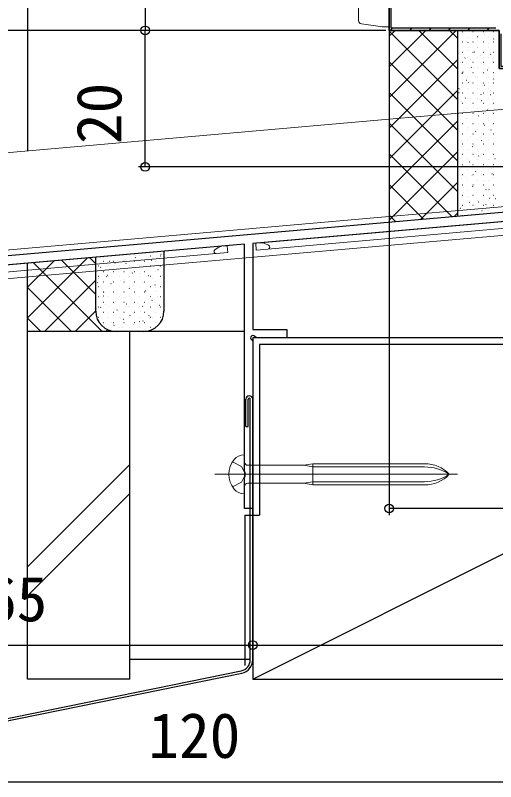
# Model space of a CAD drawing. Units: millimetres, scale not verified. Extents: x -525 to 525, y -783 to 779.
# Drawn here: x 107.8 to 178.2, y 218.2 to 330.4 of the extents above; entities that cross this region are included whole.
import ezdxf
from ezdxf.enums import TextEntityAlignment as Align

# ---------------------------------------------------------------- set-up
doc = ezdxf.new("R2010")
doc.units = ezdxf.units.MM
doc.header["$LTSCALE"] = 4
for name, color, linetype in [('0-2_YKK_11', 7, 'Continuous'), ('0-7_YKK_D', 6, 'Continuous'), ('0-9_YSS_K', 3, 'Continuous'), ('0-A_YSS_KE', 3, 'Continuous')]:
    doc.layers.add(name, color=color, linetype=linetype)
doc.layers.add('0-5_YKK_13', color=4, linetype='Continuous', lineweight=18)
doc.styles.add('ＭＳ ゴシック', font='')
doc.styles.get('ＭＳ ゴシック').set_extended_font_data('MS Gothic')

msp = doc.modelspace()

# ---------------------------------------------------------------- linework, layer by layer
at = {"layer": '0-2_YKK_11'}
for p, q in [((162.843, 328.28), (163.083, 328.52)), ((165.611, 328.22), (165.911, 328.52)), ((168.44, 328.22), (168.74, 328.52)), ((171.268, 328.22), (171.568, 328.52)), ((174.096, 328.22), (174.396, 328.52)), ((176.925, 328.22), (177.225, 328.52))]:
    msp.add_line(p, q, dxfattribs=at)
for points in [[(240.082, 328.22), (180.782, 328.22), (180.782, 324.72), (183.282, 324.72), (183.282, 322.62), (178.682, 322.62), (178.682, 328.22), (162.582, 328.22), (162.582, 376.02)], [(162.582, 376.02), (162.582, 328.22), (178.682, 328.22), (178.682, 322.62), (182.782, 322.62), (183.24, 322.92), (178.982, 322.92), (178.982, 327.72)], [(178.182, 328.52), (162.882, 328.52), (162.882, 376.02)], [(79.407, 292.88), (196.382, 303.113), (196.382, 307.762), (196.502, 307.945), (196.502, 308.495), (196.382, 308.678), (196.382, 313.22), (197.582, 313.22), (197.582, 283.22), (195.582, 283.22), (195.582, 284.42), (196.382, 284.42), (196.382, 301.708), (142.582, 297.001), (142.582, 284.42), (147.582, 284.42), (147.582, 283.22), (143.182, 283.22), (142.732, 283.48)], [(142.432, 282.96), (142.582, 282.7), (142.582, 258.22), (141.382, 258.22), (141.382, 262.762), (141.502, 262.945), (141.502, 263.495), (141.382, 263.678), (141.382, 296.896), (79.512, 291.483)]]:
    msp.add_lwpolyline(points, dxfattribs=at)
msp.add_arc((142.582, 283.22), 0.3, 60.00003, 240.00005, dxfattribs=at)
at = {"layer": '0-5_YKK_13'}
for p, q in [((162.582, 330.22), (162.582, 343.22)), ((158.082, 329.656), (158.082, 338.443)), ((162.582, 330.22), (162.582, 328.72)), ((161.262, 328.781), (158.513, 329.16)), ((161.552, 328.741), (161.262, 328.781)), ((162.582, 328.72), (161.612, 328.737)), ((181.382, 316.858), (162.582, 315.214)), ((162.582, 315.214), (85.608, 308.479)), ((181.382, 302.604), (162.582, 300.959)), ((162.582, 300.959), (86.845, 294.333)), ((193.63, 301.467), (143.84, 297.111)), ((193.717, 300.471), (144.804, 296.192)), ((193.804, 299.475), (87.211, 290.149)), ((138.023, 296.602), (87.854, 292.213)), ((137.536, 296.425), (137.035, 296.074)), ((138.839, 296.674), (138.023, 296.602)), ((138.839, 296.674), (138.926, 295.678)), ((143.84, 297.111), (143.023, 297.04)), ((143.11, 296.044), (143.023, 297.04)), ((144.905, 296.763), (144.35, 297.021)), ((137.233, 295.529), (88.818, 291.294)), ((137.233, 295.529), (138.926, 295.678)), ((143.11, 296.044), (144.804, 296.192)), ((141.382, 266.07), (141.321, 266.07)), ((141.382, 266.07), (141.382, 260.37)), ((141.882, 264.537), (150.082, 264.537)), ((150.082, 264.537), (151.382, 264.77)), ((150.082, 264.537), (151.382, 264.305)), ((151.382, 264.77), (167.763, 264.77)), ((151.382, 264.77), (151.382, 261.67)), ((151.382, 264.305), (167.763, 264.305)), ((137.043, 263.22), (172.598, 263.22)), ((141.882, 261.902), (150.082, 261.902)), ((150.082, 261.902), (151.382, 262.135)), ((150.082, 261.902), (151.382, 261.67)), ((151.382, 262.135), (167.763, 262.135)), ((151.382, 261.67), (167.763, 261.67)), ((141.321, 260.37), (141.382, 260.37))]:
    msp.add_line(p, q, dxfattribs=at)
for points in [[(139.629, 265.07), (140.927, 264.365), (141.536, 263.22)], [(139.629, 261.37), (140.927, 262.075), (141.536, 263.22)]]:
    msp.add_lwpolyline(points, dxfattribs=at)
for centre, radius, start, end in [((158.582, 329.656), 0.5, 180, 262.15041), ((161.62, 329.237), 0.5, 262.15041, 269), ((138.11, 295.606), 1, 95, 125), ((143.927, 296.115), 1, 65, 95), ((144.778, 296.491), 0.3, 275, 65), ((137.207, 295.828), 0.3, 125, 275), ((141.321, 264.17), 1.9, 90, 140.70352), ((142.482, 263.22), 3.4, 140.70352, 219.29648), ((141.882, 265.037), 0.5, 180, 270), ((167.763, 259.77), 5, 43.63011, 90), ((167.763, 257.727), 6.578, 56.62226, 90), ((167.763, 266.67), 5, 270, 316.36989), ((167.763, 268.713), 6.578, 270, 303.37774), ((141.882, 261.402), 0.5, 90, 180), ((141.321, 262.27), 1.9, 219.29648, 270)]:
    msp.add_arc(centre, radius, start, end, dxfattribs=at)
at = {"layer": '0-7_YKK_D'}
for p, q in [((126.832, 377.22), (126.832, 328.22)), ((162.082, 328.22), (54.582, 328.22)), ((162.082, 328.22), (125.832, 328.22)), ((162.082, 328.22), (125.832, 328.22)), ((126.832, 308.22), (126.832, 328.22)), ((162.582, 327.72), (162.582, 257.22)), ((239.582, 308.22), (125.832, 308.22)), ((142.582, 267.52), (142.582, 237.22)), ((142.582, 267.52), (142.582, 237.22)), ((242.582, 258.22), (162.582, 258.22)), ((77.582, 238.22), (142.582, 238.22)), ((142.582, 238.22), (242.582, 238.22)), ((77.582, 218.22), (197.582, 218.22))]:
    msp.add_line(p, q, dxfattribs=at)
for centre in [(126.832, 328.22), (126.832, 328.22), (126.832, 308.22), (162.582, 258.22), (142.582, 238.22), (142.582, 238.22)]:
    msp.add_circle(centre, 0.637, dxfattribs=at)
at = {"layer": '0-9_YSS_K'}
for p, q in [((109.582, 503.22), (109.582, 310.577)), ((162.582, 328.72), (162.582, 300.156)), ((162.582, 327.367), (163.434, 328.22)), ((162.582, 322.877), (167.924, 328.22)), ((162.582, 318.387), (172.415, 328.22)), ((172.582, 318.091), (162.582, 328.091)), ((172.582, 322.581), (166.943, 328.22)), ((172.582, 327.071), (171.433, 328.22)), ((172.582, 328.22), (172.582, 301.031)), ((172.582, 328.22), (172.582, 301.031)), ((173.326, 328.033), (173.351, 328.033)), ((173.352, 327.836), (173.357, 327.837)), ((174.846, 328.033), (174.871, 328.033)), ((176.366, 328.033), (176.391, 328.033)), ((177.886, 328.033), (177.911, 328.033)), ((178.167, 328.12), (178.171, 328.122)), ((173.326, 326.538), (173.351, 326.538)), ((173.84, 326.588), (173.845, 326.59)), ((174.038, 327.225), (174.063, 327.225)), ((174.846, 326.538), (174.871, 326.538)), ((175.235, 327.082), (175.24, 327.084)), ((175.465, 327.304), (175.507, 327.332)), ((175.558, 327.225), (175.583, 327.225)), ((176.366, 326.538), (176.391, 326.538)), ((176.607, 327.568), (176.611, 327.569)), ((177.078, 327.225), (177.103, 327.225)), ((177.867, 326.935), (177.908, 326.962)), ((177.886, 326.538), (177.911, 326.538)), ((174.038, 325.73), (174.063, 325.73)), ((174.121, 326.414), (174.162, 326.442)), ((175.534, 325.767), (175.539, 325.769)), ((175.558, 325.73), (175.583, 325.73)), ((177.078, 325.73), (177.103, 325.73)), ((177.095, 326.32), (177.099, 326.322)), ((172.768, 324.788), (172.773, 324.789)), ((173.326, 325.043), (173.351, 325.043)), ((174.163, 325.282), (174.168, 325.283)), ((174.846, 325.043), (174.871, 325.043)), ((175.023, 325.053), (175.065, 325.08)), ((176.022, 324.52), (176.027, 324.521)), ((176.366, 325.043), (176.391, 325.043)), ((177.418, 325.014), (177.422, 325.015)), ((177.424, 324.683), (177.466, 324.711)), ((177.886, 325.043), (177.911, 325.043)), ((162.582, 313.897), (172.582, 323.897)), ((172.582, 313.601), (162.582, 323.601)), ((173.091, 323.482), (173.096, 323.483)), ((173.326, 323.548), (173.351, 323.548)), ((173.678, 324.163), (173.72, 324.19)), ((174.038, 324.235), (174.063, 324.235)), ((174.462, 323.967), (174.467, 323.969)), ((174.846, 323.548), (174.871, 323.548)), ((175.558, 324.235), (175.583, 324.235)), ((176.345, 323.214), (176.35, 323.215)), ((176.366, 323.548), (176.391, 323.548)), ((177.078, 324.235), (177.103, 324.235)), ((177.717, 323.699), (177.722, 323.701)), ((177.886, 323.548), (177.911, 323.548)), ((173.326, 322.053), (173.351, 322.053)), ((173.39, 322.167), (173.395, 322.169)), ((174.038, 322.74), (174.063, 322.74)), ((174.581, 322.801), (174.622, 322.829)), ((174.846, 322.053), (174.871, 322.053)), ((174.95, 322.72), (174.955, 322.721)), ((175.558, 322.74), (175.583, 322.74)), ((176.366, 322.053), (176.391, 322.053)), ((176.982, 322.432), (177.024, 322.459)), ((177.078, 322.74), (177.103, 322.74)), ((177.886, 322.053), (177.911, 322.053)), ((173.236, 321.911), (173.278, 321.939)), ((173.878, 320.92), (173.883, 320.921)), ((174.038, 321.245), (174.063, 321.245)), ((175.273, 321.414), (175.278, 321.415)), ((175.558, 321.245), (175.583, 321.245)), ((176.645, 321.899), (176.65, 321.901)), ((177.078, 321.245), (177.103, 321.245)), ((177.885, 321.07), (177.926, 321.098)), ((173.326, 320.558), (173.351, 320.558)), ((174.139, 320.55), (174.18, 320.577)), ((174.846, 320.558), (174.871, 320.558)), ((175.573, 320.099), (175.578, 320.101)), ((176.366, 320.558), (176.391, 320.558)), ((176.54, 320.18), (176.582, 320.208)), ((177.133, 320.652), (177.138, 320.653)), ((177.886, 320.558), (177.911, 320.558)), ((162.582, 309.407), (172.582, 319.407)), ((172.582, 309.111), (162.582, 319.111)), ((172.794, 319.66), (172.836, 319.687)), ((172.806, 319.119), (172.811, 319.121)), ((173.326, 319.063), (173.351, 319.063)), ((174.038, 319.75), (174.063, 319.75)), ((174.201, 319.613), (174.206, 319.615)), ((174.846, 319.063), (174.871, 319.063)), ((175.558, 319.75), (175.583, 319.75)), ((176.061, 318.851), (176.066, 318.853)), ((176.366, 319.063), (176.391, 319.063)), ((177.078, 319.75), (177.103, 319.75)), ((177.442, 318.818), (177.484, 318.846)), ((177.456, 319.345), (177.461, 319.347)), ((177.886, 319.063), (177.911, 319.063)), ((173.129, 317.813), (173.134, 317.815)), ((173.326, 317.568), (173.351, 317.568)), ((173.696, 318.298), (173.738, 318.326)), ((174.038, 318.255), (174.063, 318.255)), ((174.501, 318.299), (174.505, 318.301)), ((174.846, 317.568), (174.871, 317.568)), ((175.558, 318.255), (175.583, 318.255)), ((176.098, 317.928), (176.139, 317.956)), ((176.366, 317.568), (176.391, 317.568)), ((176.384, 317.545), (176.389, 317.547)), ((177.078, 318.255), (177.103, 318.255)), ((177.755, 318.031), (177.76, 318.033)), ((177.886, 317.568), (177.911, 317.568)), ((173.429, 316.499), (173.433, 316.501)), ((174.038, 316.76), (174.063, 316.76)), ((174.989, 317.051), (174.993, 317.053)), ((175.558, 316.76), (175.583, 316.76)), ((177, 316.567), (177.042, 316.594)), ((177.078, 316.76), (177.103, 316.76)), ((173.254, 316.046), (173.296, 316.074)), ((173.326, 316.073), (173.351, 316.073)), ((174.846, 316.073), (174.871, 316.073)), ((175.312, 315.745), (175.316, 315.747)), ((175.655, 315.677), (175.697, 315.704)), ((176.366, 316.073), (176.391, 316.073)), ((176.683, 316.231), (176.688, 316.233)), ((177.886, 316.073), (177.911, 316.073)), ((162.582, 304.917), (172.582, 314.917)), ((172.582, 304.621), (162.582, 314.621)), ((173.326, 314.578), (173.351, 314.578)), ((173.917, 315.251), (173.921, 315.253)), ((174.038, 315.265), (174.063, 315.265)), ((174.846, 314.578), (174.871, 314.578)), ((175.558, 315.265), (175.583, 315.265)), ((175.611, 314.431), (175.616, 314.432)), ((176.366, 314.578), (176.391, 314.578)), ((176.558, 314.315), (176.6, 314.343)), ((177.078, 315.265), (177.103, 315.265)), ((177.171, 314.983), (177.176, 314.985)), ((177.886, 314.578), (177.911, 314.578)), ((172.812, 313.795), (172.854, 313.822)), ((172.844, 313.451), (172.849, 313.453)), ((173.326, 313.083), (173.351, 313.083)), ((174.038, 313.77), (174.063, 313.77)), ((174.24, 313.945), (174.244, 313.947)), ((174.846, 313.083), (174.871, 313.083)), ((175.213, 313.425), (175.255, 313.453)), ((175.558, 313.77), (175.583, 313.77)), ((176.099, 313.183), (176.104, 313.185)), ((176.366, 313.083), (176.391, 313.083)), ((177.078, 313.77), (177.103, 313.77)), ((177.494, 313.677), (177.499, 313.679)), ((177.886, 313.083), (177.911, 313.083)), ((173.168, 312.145), (173.172, 312.147)), ((174.038, 312.275), (174.063, 312.275)), ((174.539, 312.631), (174.544, 312.632)), ((175.558, 312.275), (175.583, 312.275)), ((176.116, 312.064), (176.157, 312.091)), ((177.078, 312.275), (177.103, 312.275)), ((177.794, 312.363), (177.798, 312.364)), ((173.326, 311.588), (173.351, 311.588)), ((173.467, 310.831), (173.472, 310.832)), ((174.771, 311.174), (174.813, 311.201)), ((174.846, 311.588), (174.871, 311.588)), ((175.027, 311.383), (175.032, 311.385)), ((176.366, 311.588), (176.391, 311.588)), ((176.422, 311.877), (176.427, 311.879)), ((177.886, 311.588), (177.911, 311.588)), ((162.582, 300.426), (172.582, 310.426)), ((171.753, 300.959), (162.582, 310.131)), ((173.326, 310.093), (173.351, 310.093)), ((174.038, 310.78), (174.063, 310.78)), ((174.846, 310.093), (174.871, 310.093)), ((175.35, 310.077), (175.355, 310.079)), ((175.558, 310.78), (175.583, 310.78)), ((175.673, 309.812), (175.715, 309.84)), ((176.366, 310.093), (176.391, 310.093)), ((176.722, 310.563), (176.726, 310.564)), ((177.078, 310.78), (177.103, 310.78)), ((177.886, 310.093), (177.911, 310.093)), ((173.326, 308.598), (173.351, 308.598)), ((173.955, 309.583), (173.96, 309.585)), ((174.038, 309.285), (174.063, 309.285)), ((174.329, 308.922), (174.371, 308.95)), ((174.846, 308.598), (174.871, 308.598)), ((175.558, 309.285), (175.583, 309.285)), ((175.649, 308.762), (175.654, 308.764)), ((176.366, 308.598), (176.391, 308.598)), ((177.078, 309.285), (177.103, 309.285)), ((177.21, 309.315), (177.214, 309.317)), ((177.886, 308.598), (177.911, 308.598)), ((178.075, 309.443), (178.116, 309.47)), ((172.883, 307.783), (172.888, 307.784)), ((174.038, 307.79), (174.063, 307.79)), ((174.278, 308.277), (174.283, 308.278)), ((175.231, 307.56), (175.273, 307.588)), ((175.558, 307.79), (175.583, 307.79)), ((176.137, 307.515), (176.142, 307.516)), ((177.078, 307.79), (177.103, 307.79)), ((177.533, 308.009), (177.537, 308.01)), ((173.206, 306.477), (173.211, 306.478)), ((173.326, 307.103), (173.351, 307.103)), ((173.887, 306.67), (173.928, 306.698)), ((174.577, 306.962), (174.582, 306.964)), ((174.846, 307.103), (174.871, 307.103)), ((176.366, 307.103), (176.391, 307.103)), ((177.633, 307.191), (177.674, 307.219)), ((177.832, 306.694), (177.837, 306.696)), ((177.886, 307.103), (177.911, 307.103)), ((167.625, 300.598), (162.582, 305.64)), ((167.206, 300.561), (172.582, 305.936)), ((173.326, 305.608), (173.351, 305.608)), ((174.038, 306.295), (174.063, 306.295)), ((174.789, 305.309), (174.831, 305.336)), ((174.846, 305.608), (174.871, 305.608)), ((175.065, 305.715), (175.07, 305.716)), ((175.558, 306.295), (175.583, 306.295)), ((176.366, 305.608), (176.391, 305.608)), ((176.46, 306.209), (176.465, 306.21)), ((177.078, 306.295), (177.103, 306.295)), ((177.886, 305.608), (177.911, 305.608)), ((173.326, 304.113), (173.351, 304.113)), ((173.444, 304.419), (173.486, 304.446)), ((173.505, 305.162), (173.51, 305.164)), ((174.038, 304.8), (174.063, 304.8)), ((174.846, 304.113), (174.871, 304.113)), ((175.388, 304.409), (175.393, 304.41)), ((175.558, 304.8), (175.583, 304.8)), ((176.366, 304.113), (176.391, 304.113)), ((176.76, 304.894), (176.765, 304.896)), ((177.078, 304.8), (177.103, 304.8)), ((177.19, 304.939), (177.232, 304.967)), ((177.886, 304.113), (177.911, 304.113)), ((173.993, 303.915), (173.998, 303.916)), ((174.038, 303.305), (174.063, 303.305)), ((174.347, 303.057), (174.388, 303.085)), ((175.558, 303.305), (175.583, 303.305)), ((175.688, 303.094), (175.693, 303.096)), ((177.078, 303.305), (177.103, 303.305)), ((177.248, 303.647), (177.253, 303.648)), ((178.093, 303.578), (178.134, 303.605)), ((172.921, 302.114), (172.926, 302.116)), ((173.002, 302.167), (173.044, 302.195)), ((173.326, 302.618), (173.351, 302.618)), ((174.316, 302.608), (174.321, 302.61)), ((174.846, 302.618), (174.871, 302.618)), ((176.176, 301.846), (176.18, 301.848)), ((176.366, 302.618), (176.391, 302.618)), ((176.748, 302.688), (176.79, 302.715)), ((177.571, 302.34), (177.576, 302.342)), ((177.886, 302.618), (177.911, 302.618)), ((163.496, 300.236), (162.582, 301.15)), ((172.127, 300.991), (172.582, 301.446)), ((173.326, 301.123), (173.351, 301.123)), ((174.038, 301.81), (174.063, 301.81)), ((174.616, 301.294), (174.62, 301.296)), ((175.558, 301.81), (175.583, 301.81)), ((177.078, 301.81), (177.103, 301.81)), ((123, 295.221), (123.025, 295.221)), ((124.52, 295.221), (124.545, 295.221)), ((125.358, 295.229), (125.362, 295.231)), ((126.04, 295.221), (126.065, 295.221)), ((127.56, 295.221), (127.585, 295.221)), ((129.08, 295.221), (129.105, 295.221)), ((129.116, 295.446), (129.158, 295.474)), ((129.582, 295.864), (129.582, 287.114)), ((118.346, 294.881), (109.582, 286.117)), ((113.425, 294.45), (109.582, 290.607)), ((109.582, 284.114), (109.582, 294.114)), ((120.539, 284.114), (110.462, 294.191)), ((119.582, 289.562), (114.591, 294.552)), ((119.582, 294.052), (118.72, 294.914)), ((119.582, 287.114), (119.582, 294.989)), ((120.673, 294.413), (120.698, 294.413)), ((120.708, 295.003), (120.713, 295.005)), ((121.624, 294.405), (121.666, 294.433)), ((122.193, 294.413), (122.218, 294.413)), ((122.403, 294.183), (122.407, 294.184)), ((123.713, 294.413), (123.738, 294.413)), ((123.963, 294.735), (123.967, 294.737)), ((124.025, 294.036), (124.067, 294.063)), ((125.233, 294.413), (125.258, 294.413)), ((125.37, 294.926), (125.412, 294.953)), ((126.753, 294.413), (126.778, 294.413)), ((127.217, 294.467), (127.222, 294.469)), ((127.771, 294.556), (127.813, 294.584)), ((128.273, 294.413), (128.298, 294.413)), ((128.612, 294.961), (128.617, 294.963)), ((119.636, 293.203), (119.641, 293.205)), ((119.96, 293.726), (119.985, 293.726)), ((120.279, 293.515), (120.321, 293.543)), ((120.673, 292.918), (120.698, 292.918)), ((121.031, 293.697), (121.036, 293.699)), ((121.48, 293.726), (121.505, 293.726)), ((122.193, 292.918), (122.218, 292.918)), ((122.891, 292.935), (122.895, 292.937)), ((123, 293.726), (123.025, 293.726)), ((123.713, 292.918), (123.738, 292.918)), ((124.286, 293.429), (124.29, 293.431)), ((124.52, 293.726), (124.545, 293.726)), ((125.233, 292.918), (125.258, 292.918)), ((125.657, 293.915), (125.662, 293.916)), ((126.04, 293.726), (126.065, 293.726)), ((126.753, 292.918), (126.778, 292.918)), ((127.54, 293.161), (127.545, 293.163)), ((127.56, 293.726), (127.585, 293.726)), ((128.273, 292.918), (128.298, 292.918)), ((128.674, 293.195), (128.715, 293.222)), ((128.912, 293.647), (128.917, 293.648)), ((129.08, 293.726), (129.105, 293.726)), ((119.959, 291.897), (119.964, 291.899)), ((119.96, 292.231), (119.985, 292.231)), ((121.182, 292.154), (121.223, 292.181)), ((121.33, 292.383), (121.335, 292.384)), ((121.48, 292.231), (121.505, 292.231)), ((123, 292.231), (123.025, 292.231)), ((123.583, 291.784), (123.625, 291.812)), ((124.52, 292.231), (124.545, 292.231)), ((124.585, 292.115), (124.59, 292.116)), ((124.928, 292.674), (124.969, 292.702)), ((126.04, 292.231), (126.065, 292.231)), ((126.145, 292.667), (126.15, 292.669)), ((127.329, 292.305), (127.371, 292.332)), ((127.56, 292.231), (127.585, 292.231)), ((127.84, 291.847), (127.844, 291.848)), ((129.08, 292.231), (129.105, 292.231)), ((129.4, 292.399), (129.405, 292.401)), ((119.582, 291.627), (112.069, 284.114)), ((119.837, 291.264), (119.879, 291.291)), ((119.96, 290.736), (119.985, 290.736)), ((120.673, 291.423), (120.698, 291.423)), ((121.48, 290.736), (121.505, 290.736)), ((121.818, 291.135), (121.823, 291.137)), ((122.193, 291.423), (122.218, 291.423)), ((123, 290.736), (123.025, 290.736)), ((123.214, 291.629), (123.218, 291.631)), ((123.713, 291.423), (123.738, 291.423)), ((124.52, 290.736), (124.545, 290.736)), ((125.073, 290.867), (125.078, 290.869)), ((125.233, 291.423), (125.258, 291.423)), ((126.04, 290.736), (126.065, 290.736)), ((126.468, 291.361), (126.473, 291.363)), ((126.753, 291.423), (126.778, 291.423)), ((127.56, 290.736), (127.585, 290.736)), ((128.231, 290.943), (128.273, 290.971)), ((128.273, 291.423), (128.298, 291.423)), ((128.328, 290.599), (128.332, 290.601)), ((129.08, 290.736), (129.105, 290.736)), ((116.049, 284.114), (109.582, 290.582)), ((120.258, 290.582), (120.263, 290.584)), ((120.673, 289.928), (120.698, 289.928)), ((120.739, 289.902), (120.781, 289.93)), ((122.141, 289.829), (122.146, 289.83)), ((122.193, 289.928), (122.218, 289.928)), ((123.141, 289.533), (123.182, 289.56)), ((123.513, 290.314), (123.518, 290.316)), ((123.713, 289.928), (123.738, 289.928)), ((124.485, 290.423), (124.527, 290.45)), ((125.233, 289.928), (125.258, 289.928)), ((125.396, 289.561), (125.401, 289.562)), ((126.753, 289.928), (126.778, 289.928)), ((126.768, 290.047), (126.772, 290.048)), ((126.887, 290.053), (126.928, 290.081)), ((128.273, 289.928), (128.298, 289.928)), ((119.96, 289.241), (119.985, 289.241)), ((120.673, 288.433), (120.698, 288.433)), ((120.746, 289.335), (120.751, 289.336)), ((121.48, 289.241), (121.505, 289.241)), ((122.193, 288.433), (122.218, 288.433)), ((122.441, 288.514), (122.446, 288.516)), ((123, 289.241), (123.025, 289.241)), ((123.713, 288.433), (123.738, 288.433)), ((124.001, 289.067), (124.006, 289.068)), ((124.52, 289.241), (124.545, 289.241)), ((125.233, 288.433), (125.258, 288.433)), ((126.04, 289.241), (126.065, 289.241)), ((126.753, 288.433), (126.778, 288.433)), ((127.256, 288.799), (127.26, 288.8)), ((127.56, 289.241), (127.585, 289.241)), ((127.789, 288.692), (127.831, 288.719)), ((128.273, 288.433), (128.298, 288.433)), ((128.651, 289.293), (128.655, 289.295)), ((129.08, 289.241), (129.105, 289.241)), ((119.674, 287.535), (119.679, 287.536)), ((119.96, 287.746), (119.985, 287.746)), ((120.297, 287.65), (120.339, 287.678)), ((121.069, 288.029), (121.074, 288.03)), ((121.48, 287.746), (121.505, 287.746)), ((122.699, 287.281), (122.74, 287.309)), ((122.929, 287.267), (122.934, 287.268)), ((123, 287.746), (123.025, 287.746)), ((124.043, 288.171), (124.085, 288.199)), ((124.324, 287.761), (124.329, 287.762)), ((124.52, 287.746), (124.545, 287.746)), ((125.696, 288.246), (125.7, 288.248)), ((126.04, 287.746), (126.065, 287.746)), ((126.445, 287.802), (126.486, 287.829)), ((127.56, 287.746), (127.585, 287.746)), ((127.579, 287.493), (127.583, 287.494)), ((128.95, 287.978), (128.955, 287.98)), ((129.08, 287.746), (129.105, 287.746)), ((119.582, 287.137), (116.559, 284.114)), ((119.96, 286.251), (119.985, 286.251)), ((119.997, 286.229), (120.002, 286.23)), ((120.673, 286.938), (120.698, 286.938)), ((121.369, 286.714), (121.374, 286.716)), ((121.48, 286.251), (121.505, 286.251)), ((122.193, 286.938), (122.218, 286.938)), ((123, 286.251), (123.025, 286.251)), ((123.713, 286.938), (123.738, 286.938)), ((124.52, 286.251), (124.545, 286.251)), ((124.623, 286.446), (124.628, 286.448)), ((125.233, 286.938), (125.258, 286.938)), ((126.04, 286.251), (126.065, 286.251)), ((126.184, 286.999), (126.188, 287)), ((126.753, 286.938), (126.778, 286.938)), ((127.347, 286.44), (127.389, 286.468)), ((127.56, 286.251), (127.585, 286.251)), ((127.878, 286.178), (127.883, 286.18)), ((128.273, 286.938), (128.298, 286.938)), ((129.08, 286.251), (129.105, 286.251)), ((129.438, 286.731), (129.443, 286.732)), ((111.559, 284.114), (109.582, 286.092)), ((120.673, 285.443), (120.698, 285.443)), ((121.857, 285.467), (121.861, 285.468)), ((122.193, 285.443), (122.218, 285.443)), ((122.256, 285.029), (122.298, 285.057)), ((123.252, 285.961), (123.257, 285.962)), ((123.601, 285.919), (123.643, 285.947)), ((123.713, 285.443), (123.738, 285.443)), ((125.111, 285.199), (125.116, 285.2)), ((125.233, 285.443), (125.258, 285.443)), ((126.002, 285.55), (126.044, 285.578)), ((126.507, 285.693), (126.511, 285.694)), ((126.753, 285.443), (126.778, 285.443)), ((128.273, 285.443), (128.298, 285.443)), ((122.582, 284.114), (109.582, 284.114)), ((121.325, 284.39), (121.049, 284.114)), ((121.48, 284.756), (121.505, 284.756)), ((122.18, 284.16), (122.185, 284.162)), ((126.582, 284.114), (122.582, 284.114)), ((123, 284.756), (123.025, 284.756)), ((123.551, 284.646), (123.556, 284.648)), ((124.52, 284.756), (124.545, 284.756)), ((141.382, 284.114), (124.582, 284.114)), ((141.382, 284.114), (124.582, 284.114)), ((126.04, 284.756), (126.065, 284.756)), ((126.806, 284.378), (126.811, 284.38)), ((126.905, 284.188), (126.946, 284.216)), ((127.56, 284.756), (127.585, 284.756)), ((128.366, 284.931), (128.371, 284.932)), ((142.582, 233.22), (242.582, 283.22)), ((141.582, 270.22), (141.582, 274.22)), ((142.232, 236.068), (142.232, 274.22)), ((142.582, 236.068), (142.582, 274.22)), ((124.582, 264.678), (109.582, 249.678)), ((109.582, 245.435), (124.582, 260.435)), ((142.232, 236.114), (124.582, 236.114)), ((94.183, 224.944), (140.911, 234.451)), ((94.253, 224.601), (140.98, 234.108))]:
    msp.add_line(p, q, dxfattribs=at)
msp.add_lwpolyline([(141.582, 270.22), (141.932, 270.22), (141.932, 274.22)], dxfattribs=at)
for centre, radius, start, end in [((122.582, 287.114), 3, 180, 270), ((126.582, 287.114), 3, 270, 0), ((142.082, 274.22), 0.5, 0, 180), ((142.082, 274.22), 0.15, 0, 180), ((140.582, 236.068), 1.65, 281.5, 0), ((140.582, 236.068), 2, 281.5, 0)]:
    msp.add_arc(centre, radius, start, end, dxfattribs=at)
at = {"layer": '0-A_YSS_KE'}
for p, q in [((109.582, 233.22), (109.582, 284.114)), ((143.582, 282.22), (143.582, 257.22)), ((198.582, 282.22), (143.582, 282.22)), ((141.451, 257.22), (141.451, 235.22)), ((141.451, 257.22), (143.582, 257.22)), ((124.582, 233.22), (109.582, 233.22))]:
    msp.add_line(p, q, dxfattribs=at)
msp.add_lwpolyline([(124.582, 233.22), (124.582, 284.114), (109.582, 284.114)], dxfattribs=at)
msp.add_lwpolyline([(242.582, 233.22), (242.582, 283.22), (142.582, 283.22), (142.582, 233.22)], close=True, dxfattribs=at)

# ---------------------------------------------------------------- texts
at = {"layer": '0-7_YKK_D', "style": 'ＭＳ ゴシック'}
msp.add_text('20', height=6.598, rotation=90, dxfattribs=at).set_placement((125.332, 311.572), align=Align.BOTTOM_LEFT)
for s, p in [('65', (103.511, 239.72)), ('120', (127.303, 219.72))]:
    msp.add_text(s, height=6.598, dxfattribs=at).set_placement(p, align=Align.BOTTOM_LEFT)

doc.saveas('drawing.dxf')
